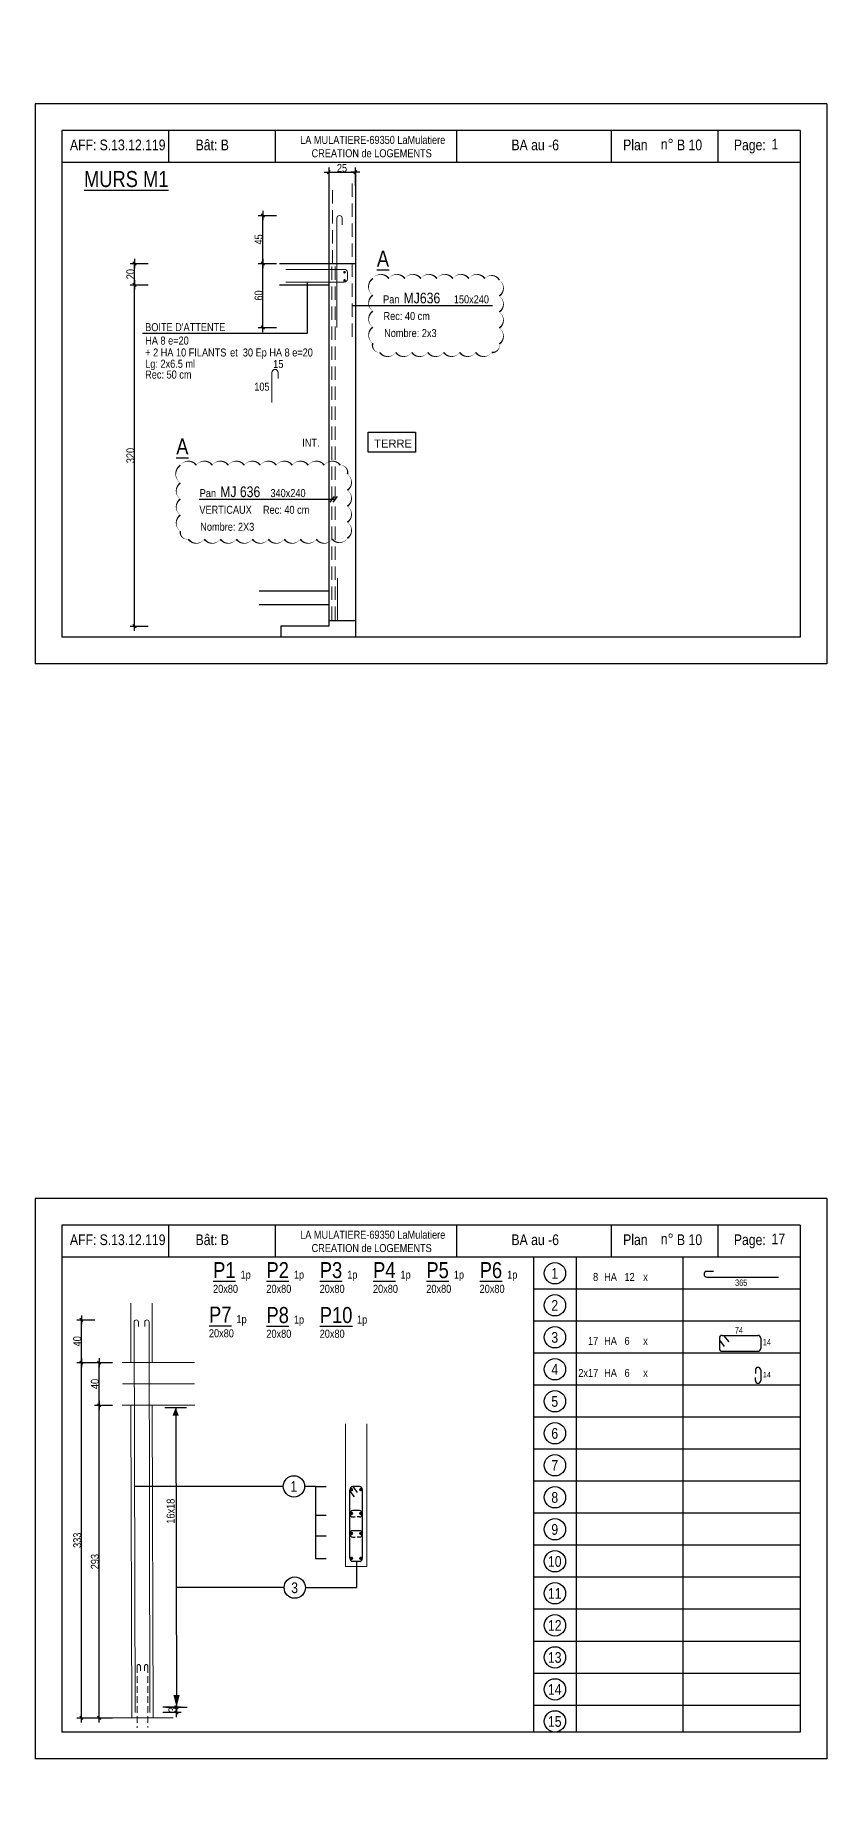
# Model space of a CAD drawing. Header units: metres. Extents: x -9927 to 45032, y -190416 to 12166.
# Drawn here: x -754 to 731, y -124817 to -121520 of the extents above; entities that cross this region are included whole.
import ezdxf
from ezdxf.enums import TextEntityAlignment as Align

# ---------------------------------------------------------------- set-up
doc = ezdxf.new("R2010")
doc.units = ezdxf.units.M
doc.header["$PDMODE"] = 65
doc.linetypes.add('CACHE2', pattern=[0.1875, 0.125, -0.0625])
for name, color, linetype in [('01_cote_gen', 4, 'Continuous'), ('01_fenetres', 171, 'Continuous'), ('01_linteaux', 3, 'Continuous'), ('01_murs_coup', 5, 'Continuous'), ('01_poch_murs', 251, 'Continuous'), ('01_sem', 42, 'Continuous'), ('01_texte', 230, 'Continuous'), ('AA_COTES', 2, 'Continuous')]:
    doc.layers.add(name, color=color, linetype=linetype)
doc.styles.add('MATTE_TXT', font='arial.ttf')
doc.styles.add('STYLE2', font='ARIALN.TTF')
doc.dimstyles.new('JB25', dxfattribs={"dimscale": 0.1, "dimtxt": 150, "dimasz": 17, "dimexe": 0.1, "dimexo": 0.1, "dimgap": 0.09, "dimtad": 1, "dimdec": 1, "dimlfac": 0.5, "dimdsep": 46, "dimtxsty": 'STYLE2', "dimblk1": 'BOND_G', "dimblk2": 'BOND_D', "dimsah": 1, "dimcen": 1.5, "dimdle": 0.01, "dimse1": 1, "dimse2": 1, "dimclrd": 4, "dimclre": 2, "dimclrt": 5, "dimadec": 0, "dimazin": 0, "dimtfac": 2.333333, "dimtdec": 1, "dimtix": 1, "dimtmove": 2, "dimatfit": 3, "dimldrblk": 'BOND_G', "dimfxl": 1, "dimtolj": 1, "dimtzin": 0, "dimarcsym": 0})

# ---------------------------------------------------------------- blocks, each defined once
blk = doc.blocks.new('BOND_G')
at = {"layer": 'AA_COTES', "color": 0}
for p, q in [((5, 0), (-5, 0)), ((1.8, 1.8), (-1.8, -1.8)), ((0, -5), (0, 15))]:
    blk.add_line(p, q, dxfattribs=at)
blk = doc.blocks.new('BOND_D')
at = {"layer": 'AA_COTES', "color": 0}
for p, q in [((5, 0), (-5, 0)), ((-1.8, -1.8), (1.8, 1.8)), ((0, 5), (0, -15))]:
    blk.add_line(p, q, dxfattribs=at)
blk = doc.blocks.new('*D993')
at = {"layer": '01_cote_gen', "color": 4, "lineweight": -2, "transparency": 16777216}
blk.add_line((-567.4, -122626.6), (-567.4, -121990), dxfattribs=at)
at = {"layer": 'DEFPOINTS', "color": 0, "lineweight": 0, "transparency": 16777216}
for p in [(-567.4, -121988.3), (-541.9, -121988.3), (-471.8, -122628.3)]:
    blk.add_point(p, dxfattribs=at)
at = {"layer": '01_cote_gen', "color": 4, "lineweight": -2, "transparency": 16777216, "xscale": 1.7, "yscale": 1.7, "zscale": 1.7}
for name, p, rotation in [('BOND_D', (-567.4, -121988.3), 90), ('BOND_G', (-567.4, -122628.3), 270)]:
    blk.add_blockref(name, p, dxfattribs=dict(at, rotation=rotation))
at = {"layer": '01_cote_gen', "color": 5, "lineweight": 0, "transparency": 16777216, "insert": (-575.1, -122308.3), "char_height": 15, "attachment_point": 5, "rotation": 90, "style": 'STYLE2'}
blk.add_mtext('\\A1;320', dxfattribs=at)
blk = doc.blocks.new('*D994')
at = {"layer": '01_cote_gen', "color": 4, "lineweight": -2, "transparency": 16777216}
blk.add_line((-567.4, -121986.6), (-567.4, -121950), dxfattribs=at)
at = {"layer": 'DEFPOINTS', "color": 0, "lineweight": 0, "transparency": 16777216}
for p in [(-567.4, -121948.3), (-541.9, -121948.3), (-541.9, -121988.3)]:
    blk.add_point(p, dxfattribs=at)
at = {"layer": '01_cote_gen', "color": 4, "lineweight": -2, "transparency": 16777216, "xscale": 1.7, "yscale": 1.7, "zscale": 1.7}
for name, p, rotation in [('BOND_D', (-567.4, -121948.3), 90), ('BOND_G', (-567.4, -121988.3), 270)]:
    blk.add_blockref(name, p, dxfattribs=dict(at, rotation=rotation))
at = {"layer": '01_cote_gen', "color": 5, "lineweight": 0, "transparency": 16777216, "insert": (-575.1, -121968.3), "char_height": 15, "attachment_point": 5, "rotation": 90, "style": 'STYLE2'}
blk.add_mtext('\\A1;20', dxfattribs=at)
blk = doc.blocks.new('*D995')
at = {"layer": '01_cote_gen', "color": 4, "lineweight": -2, "transparency": 16777216}
blk.add_line((-326.9, -121946.6), (-326.9, -121860), dxfattribs=at)
at = {"layer": 'DEFPOINTS', "color": 0, "lineweight": 0, "transparency": 16777216}
for p in [(-326.9, -121858.3), (-197.3, -121858.3), (-233.8, -121948.3)]:
    blk.add_point(p, dxfattribs=at)
at = {"layer": '01_cote_gen', "color": 4, "lineweight": -2, "transparency": 16777216, "xscale": 1.7, "yscale": 1.7, "zscale": 1.7}
for name, p, rotation in [('BOND_D', (-326.9, -121858.3), 90), ('BOND_G', (-326.9, -121948.3), 270)]:
    blk.add_blockref(name, p, dxfattribs=dict(at, rotation=rotation))
at = {"layer": '01_cote_gen', "color": 5, "lineweight": 0, "transparency": 16777216, "insert": (-334.6, -121903.3), "char_height": 15, "attachment_point": 5, "rotation": 90, "style": 'STYLE2'}
blk.add_mtext('\\A1;45', dxfattribs=at)
blk = doc.blocks.new('*D1015')
at = {"layer": '01_cote_gen', "color": 4, "lineweight": -2, "transparency": 16777216}
blk.add_line((-201.6, -121777.1), (-155, -121777.1), dxfattribs=at)
at = {"layer": 'DEFPOINTS', "color": 0, "lineweight": 0, "transparency": 16777216}
for p in [(-203.3, -121777.5), (-153.3, -121777.1), (-153.3, -121777.5)]:
    blk.add_point(p, dxfattribs=at)
at = {"layer": '01_cote_gen', "color": 4, "lineweight": -2, "transparency": 16777216, "xscale": 1.7, "yscale": 1.7, "zscale": 1.7, "rotation": 180}
blk.add_blockref('BOND_G', (-203.3, -121777.1), dxfattribs=at)
at = {"layer": '01_cote_gen', "color": 4, "lineweight": -2, "transparency": 16777216, "xscale": 1.7, "yscale": 1.7, "zscale": 1.7}
blk.add_blockref('BOND_D', (-153.3, -121777.1), dxfattribs=at)
at = {"layer": '01_cote_gen', "color": 5, "lineweight": 0, "transparency": 16777216, "insert": (-178.3, -121769.4), "char_height": 15, "attachment_point": 5, "style": 'STYLE2'}
blk.add_mtext('\\A1;25', dxfattribs=at)
blk = doc.blocks.new('*D1047')
at = {"layer": '01_cote_gen', "color": 4, "lineweight": -2, "transparency": 16777216}
blk.add_line((-326.9, -122066.6), (-326.9, -121950), dxfattribs=at)
at = {"layer": 'DEFPOINTS', "color": 0, "lineweight": 0, "transparency": 16777216}
for p in [(-326.9, -121948.3), (-183.6, -121948.3), (-192.7, -122068.3)]:
    blk.add_point(p, dxfattribs=at)
at = {"layer": '01_cote_gen', "color": 4, "lineweight": -2, "transparency": 16777216, "xscale": 1.7, "yscale": 1.7, "zscale": 1.7}
for name, p, rotation in [('BOND_D', (-326.9, -121948.3), 90), ('BOND_G', (-326.9, -122068.3), 270)]:
    blk.add_blockref(name, p, dxfattribs=dict(at, rotation=rotation))
at = {"layer": '01_cote_gen', "color": 5, "lineweight": 0, "transparency": 16777216, "insert": (-334.6, -122008.3), "char_height": 15, "attachment_point": 5, "rotation": 90, "style": 'STYLE2'}
blk.add_mtext('\\A1;60', dxfattribs=at)
blk = doc.blocks.new('*D1057')
at = {"layer": '01_cote_gen', "color": 4, "linetype": 'Continuous', "lineweight": -2, "transparency": 16777216}
blk.add_line((-667.2, -124673), (-667.2, -124010.4), dxfattribs=at)
at = {"layer": 'DEFPOINTS', "color": 0, "linetype": 'Continuous', "lineweight": 0, "transparency": 16777216}
for p in [(-667.2, -124008.7), (-534.2, -124008.7), (-572.5, -124674.7)]:
    blk.add_point(p, dxfattribs=at)
at = {"layer": '01_cote_gen', "color": 4, "linetype": 'Continuous', "lineweight": -2, "transparency": 16777216, "xscale": 1.7, "yscale": 1.7, "zscale": 1.7}
for name, p, rotation in [('BOND_D', (-667.2, -124008.7), 90), ('BOND_G', (-667.2, -124674.7), 270)]:
    blk.add_blockref(name, p, dxfattribs=dict(at, rotation=rotation))
at = {"layer": '01_cote_gen', "color": 5, "linetype": 'Continuous', "lineweight": 0, "transparency": 16777216, "insert": (-674.9, -124341.7), "char_height": 15, "attachment_point": 5, "rotation": 90, "style": 'STYLE2'}
blk.add_mtext('\\A1;333', dxfattribs=at)
blk = doc.blocks.new('*D1058')
at = {"layer": '01_cote_gen', "color": 4, "linetype": 'Continuous', "lineweight": -2, "transparency": 16777216}
blk.add_line((-634, -124087), (-634, -124010.4), dxfattribs=at)
at = {"layer": 'DEFPOINTS', "color": 0, "linetype": 'Continuous', "lineweight": 0, "transparency": 16777216}
for p in [(-634, -124008.7), (-485.8, -124008.7), (-476.7, -124088.7)]:
    blk.add_point(p, dxfattribs=at)
at = {"layer": '01_cote_gen', "color": 4, "linetype": 'Continuous', "lineweight": -2, "transparency": 16777216, "xscale": 1.7, "yscale": 1.7, "zscale": 1.7}
for name, p, rotation in [('BOND_D', (-634, -124008.7), 90), ('BOND_G', (-634, -124088.7), 270)]:
    blk.add_blockref(name, p, dxfattribs=dict(at, rotation=rotation))
at = {"layer": '01_cote_gen', "color": 5, "linetype": 'Continuous', "lineweight": 0, "transparency": 16777216, "insert": (-641.7, -124048.7), "char_height": 15, "attachment_point": 5, "rotation": 90, "style": 'STYLE2'}
blk.add_mtext('\\A1;40', dxfattribs=at)
blk = doc.blocks.new('*D1059')
at = {"layer": '01_cote_gen', "color": 4, "linetype": 'Continuous', "lineweight": -2, "transparency": 16777216}
blk.add_line((-634, -124673), (-634, -124090.4), dxfattribs=at)
at = {"layer": 'DEFPOINTS', "color": 0, "linetype": 'Continuous', "lineweight": 0, "transparency": 16777216}
for p in [(-634, -124088.7), (-627.2, -124088.7), (-615.9, -124674.7)]:
    blk.add_point(p, dxfattribs=at)
at = {"layer": '01_cote_gen', "color": 4, "linetype": 'Continuous', "lineweight": -2, "transparency": 16777216, "xscale": 1.7, "yscale": 1.7, "zscale": 1.7}
for name, p, rotation in [('BOND_D', (-634, -124088.7), 90), ('BOND_G', (-634, -124674.7), 270)]:
    blk.add_blockref(name, p, dxfattribs=dict(at, rotation=rotation))
at = {"layer": '01_cote_gen', "color": 5, "linetype": 'Continuous', "lineweight": 0, "transparency": 16777216, "insert": (-641.7, -124381.7), "char_height": 15, "attachment_point": 5, "rotation": 90, "style": 'STYLE2'}
blk.add_mtext('\\A1;293', dxfattribs=at)
blk = doc.blocks.new('*D1060')
at = {"layer": '01_cote_gen', "color": 4, "linetype": 'Continuous', "lineweight": -2, "transparency": 16777216}
blk.add_line((-488.6, -124656.4), (-488.6, -124663), dxfattribs=at)
at = {"layer": 'DEFPOINTS', "color": 0, "linetype": 'Continuous', "lineweight": 0, "transparency": 16777216}
for p in [(-538.5, -124664.7), (-495.5, -124654.7), (-488.6, -124664.7)]:
    blk.add_point(p, dxfattribs=at)
at = {"layer": '01_cote_gen', "color": 4, "linetype": 'Continuous', "lineweight": -2, "transparency": 16777216, "xscale": 1.7, "yscale": 1.7, "zscale": 1.7}
for name, p, rotation in [('BOND_G', (-488.6, -124654.7), 90), ('BOND_D', (-488.6, -124664.7), 270)]:
    blk.add_blockref(name, p, dxfattribs=dict(at, rotation=rotation))
at = {"layer": '01_cote_gen', "color": 5, "linetype": 'Continuous', "lineweight": 0, "transparency": 16777216, "insert": (-496.3, -124659.7), "char_height": 15, "attachment_point": 5, "rotation": 90, "style": 'STYLE2'}
blk.add_mtext('\\A1;3', dxfattribs=at)
blk = doc.blocks.new('*D1067')
at = {"layer": '01_cote_gen', "color": 4, "lineweight": -2, "transparency": 16777216}
blk.add_line((-667.2, -124007), (-667.2, -123930.4), dxfattribs=at)
at = {"layer": 'DEFPOINTS', "color": 0, "lineweight": 0, "transparency": 16777216}
for p in [(-667.2, -123928.7), (-564.2, -123928.7), (-563.4, -124008.7)]:
    blk.add_point(p, dxfattribs=at)
at = {"layer": '01_cote_gen', "color": 4, "lineweight": -2, "transparency": 16777216, "xscale": 1.7, "yscale": 1.7, "zscale": 1.7}
for name, p, rotation in [('BOND_D', (-667.2, -123928.7), 90), ('BOND_G', (-667.2, -124008.7), 270)]:
    blk.add_blockref(name, p, dxfattribs=dict(at, rotation=rotation))
at = {"layer": '01_cote_gen', "color": 5, "lineweight": 0, "transparency": 16777216, "insert": (-674.9, -123968.7), "char_height": 15, "attachment_point": 5, "rotation": 90, "style": 'STYLE2'}
blk.add_mtext('\\A1;40', dxfattribs=at)
blk = doc.blocks.new('*D1681')
at = {"layer": '01_poch_murs', "color": 4, "lineweight": -2, "transparency": 16777216}
blk.add_line((-184.6, 82.3), (-158, 82.3), dxfattribs=at)
at = {"layer": 'DEFPOINTS', "color": 0, "lineweight": 0, "transparency": 16777216}
for p in [(-156.3, 82.3), (-186.3, 0), (-156.3, -170313.1)]:
    blk.add_point(p, dxfattribs=at)
at = {"layer": '01_poch_murs', "color": 4, "lineweight": -2, "transparency": 16777216, "xscale": 1.7, "yscale": 1.7, "zscale": 1.7, "rotation": 180}
blk.add_blockref('BOND_G', (-186.3, 82.3), dxfattribs=at)
at = {"layer": '01_poch_murs', "color": 4, "lineweight": -2, "transparency": 16777216, "xscale": 1.7, "yscale": 1.7, "zscale": 1.7}
blk.add_blockref('BOND_D', (-156.3, 82.3), dxfattribs=at)
at = {"layer": '01_poch_murs', "color": 5, "transparency": 16777216, "insert": (-171.3, 90), "char_height": 15, "attachment_point": 5, "style": 'STYLE2'}
blk.add_mtext('\\A1;15', dxfattribs=at)

msp = doc.modelspace()

# ---------------------------------------------------------------- linework, layer by layer
at = {"layer": '01_cote_gen', "color": 2, "linetype": 'CACHE2', "lineweight": 0, "ltscale": 100}
for p, q in [((-562.53, -124577.73), (-562.53, -124693.3)), ((-556.53, -124577.73), (-556.53, -124586.71)), ((-548.53, -124577.73), (-548.53, -124586.71)), ((-542.53, -124577.73), (-542.53, -124692.45))]:
    msp.add_line(p, q, dxfattribs=at)
for centre in [(-559.53, -124577.73), (-545.53, -124577.73)]:
    msp.add_arc(centre, 3, 0, 180, dxfattribs=at)
at = {"layer": '01_fenetres', "ltscale": 30}
for p, q in [((-703.86, -121698.89), (-703.86, -122648.89)), ((-703.86, -121698.89), (-703.86, -122648.89)), ((-703.86, -121698.89), (-703.86, -122648.89)), ((681.14, -121698.89), (-703.86, -121698.89)), ((-503.86, -121698.89), (-503.86, -121758.89)), ((-303.46, -121698.89), (-303.46, -121758.89)), ((36.71, -121698.89), (36.71, -121758.89)), ((327.01, -121758.89), (327.01, -121698.89)), ((527.01, -121758.89), (527.01, -121698.89)), ((681.14, -121698.89), (681.14, -122648.89)), ((681.14, -121758.89), (-703.86, -121758.89)), ((681.14, -122648.89), (-703.86, -122648.89)), ((-703.86, -123751.15), (-703.86, -124701.15)), ((-703.86, -123751.15), (-703.86, -124701.15)), ((-703.86, -123751.15), (-703.86, -124701.15)), ((681.14, -123751.15), (-703.86, -123751.15)), ((-503.86, -123751.15), (-503.86, -123811.15)), ((-303.46, -123751.15), (-303.46, -123811.15)), ((36.71, -123751.15), (36.71, -123811.15)), ((327.01, -123811.15), (327.01, -123751.15)), ((527.01, -123811.15), (527.01, -123751.15)), ((681.14, -123751.15), (681.14, -124701.15)), ((681.14, -123811.15), (-703.86, -123811.15)), ((681.14, -124701.15), (-703.86, -124701.15))]:
    msp.add_line(p, q, dxfattribs=at)
at = {"layer": '01_linteaux', "linetype": 'Continuous'}
for p, q in [((504.69, -123837.41), (518.43, -123837.41)), ((505.92, -123848.39), (640.23, -123848.39)), ((529.59, -123962.68), (529.59, -123982.3)), ((529.59, -123966.82), (538.78, -123978.16)), ((534.59, -123957.68), (602.18, -123957.68)), ((534.59, -123987.3), (602.18, -123987.3)), ((537.28, -123957.68), (547.26, -123969.99)), ((607.18, -123962.68), (607.18, -123982.3)), ((597.18, -124022.68), (597.18, -124029.06)), ((597.18, -124042.3), (597.18, -124036.45)), ((607.18, -124022.68), (607.18, -124042.3))]:
    msp.add_line(p, q, dxfattribs=at)
for centre, start, end in [((505.79, -123842.28), 102.77382, 192.77382), ((505.92, -123843.39), 180, 270), ((534.59, -123962.68), 90, 180), ((534.59, -123982.3), 180, 270), ((602.18, -123962.68), 0, 90), ((602.18, -123982.3), 270, 0), ((602.18, -124022.68), 90, 180), ((602.18, -124022.68), 0, 90), ((602.18, -124042.3), 180, 270), ((602.18, -124042.3), 270, 0)]:
    msp.add_arc(centre, 5, start, end, dxfattribs=at)
at = {"layer": '01_murs_coup'}
for p, q in [((-203.25, -121777.54), (-203.25, -121948.31)), ((-153.25, -121777.54), (-153.25, -122648.89)), ((-295.69, -121948.31), (-153.25, -121948.31)), ((-203.25, -121948.31), (-203.25, -122628.31)), ((-295.69, -121988.31), (-203.25, -121988.31)), ((-203.25, -122562.31), (-333.93, -122562.31)), ((-203.25, -122588.31), (-333.93, -122588.31)), ((-293.25, -122628.31), (-293.25, -122648.89)), ((-203.25, -122628.31), (-293.25, -122628.31)), ((-153.25, -122618.31), (-203.25, -122618.31))]:
    msp.add_line(p, q, dxfattribs=at)
at = {"layer": '01_sem', "color": 2, "linetype": 'CACHE2', "lineweight": 0, "ltscale": 200}
msp.add_line((-196.01, -121948.31), (-196.01, -121805.36), dxfattribs=at)
at = {"layer": '01_sem', "color": 5, "linetype": 'CACHE2', "lineweight": 0, "ltscale": 200}
for p, q in [((-159.25, -121798.31), (-159.25, -122098.31)), ((-197.25, -121953.64), (-197.25, -122618.31)), ((-191.25, -121953.64), (-191.25, -122618.31))]:
    msp.add_line(p, q, dxfattribs=at)
at = {"layer": '01_sem', "color": 2, "lineweight": 0, "ltscale": 7}
for p, q in [((-187.93, -121863.31), (-187.93, -122068.31)), ((-177.93, -121863.31), (-177.93, -121875.62)), ((-174.04, -121959.31), (-283.58, -121959.31)), ((-168.04, -121965.31), (-168.04, -121977.31)), ((-174.04, -121983.31), (-283.58, -121983.31)), ((-309.94, -122152.85), (-309.94, -122209)), ((-297.94, -122152.85), (-297.94, -122164.06)), ((-186.55, -122538.31), (-186.55, -122618.31)), ((-574.16, -124008.66), (-574.16, -123897.41)), ((-534.16, -124008.49), (-534.16, -123897.24)), ((-568.16, -123932.66), (-566.53, -124664.73)), ((-560.16, -123932.66), (-560.16, -123941.06)), ((-548.16, -123932.66), (-548.16, -123941.06)), ((-540.16, -123932.66), (-538.53, -124664.73)), ((-574.16, -124008.66), (-590.6, -124008.66)), ((-454.98, -124008.66), (-574.16, -124008.66)), ((-454.98, -124048.66), (-589.86, -124048.66)), ((-574.16, -124088.66), (-590.6, -124088.66)), ((-574.16, -124088.66), (-572.53, -124674.73)), ((-454.98, -124088.66), (-574.16, -124088.66)), ((-454.25, -124088.66), (-574.16, -124088.66)), ((-534.16, -124088.66), (-532.53, -124674.73)), ((-171.74, -124391.12), (-171.74, -124123.3)), ((-171.74, -124391.12), (-171.74, -124123.3)), ((-131.74, -124391.12), (-131.74, -124123.3)), ((-171.74, -124391.12), (-131.74, -124391.12)), ((-171.74, -124391.12), (-131.74, -124391.12)), ((-494.98, -124674.73), (-628.26, -124674.73))]:
    msp.add_line(p, q, dxfattribs=at)
at = {"layer": '01_sem', "color": 2, "lineweight": 0, "ltscale": 7, "const_width": 2.5, "flags": 128}
for points in [[(-172.31, -121964.64, -1), (-174.81, -121964.64, -1)], [(-172.24, -121979.97, -1), (-174.74, -121979.97, -1)]]:
    msp.add_lwpolyline(points, format="xyb", close=True, dxfattribs=at)
at = {"layer": '01_sem', "color": 2, "lineweight": 0, "ltscale": 7}
for centre, radius, start, end in [((-182.93, -121863.31), 5, 90, 180), ((-182.93, -121863.31), 5, 0, 90), ((-174.04, -121965.31), 6, 0, 90), ((-174.04, -121977.31), 6, 270, 0), ((-303.94, -122152.85), 6, 90, 180), ((-303.94, -122152.85), 6, 0, 90), ((-564.16, -123932.66), 4, 0, 180), ((-544.16, -123932.66), 4, 0, 180)]:
    msp.add_arc(centre, radius, start, end, dxfattribs=at)
at = {"layer": '01_texte', "ltscale": 30}
for p, q in [((-753.86, -121648.89), (-753.86, -122698.89)), ((731.14, -121648.89), (-753.86, -121648.89)), ((731.14, -121648.89), (731.14, -122698.89)), ((731.14, -122698.89), (-753.86, -122698.89)), ((-753.86, -123701.15), (-753.86, -124751.15)), ((731.14, -123701.15), (-753.86, -123701.15)), ((731.14, -123701.15), (731.14, -124751.15)), ((181.14, -123811.15), (181.14, -124701.15)), ((261.14, -123811.15), (261.14, -124701.15)), ((461.14, -123811.15), (461.14, -124701.15)), ((681.14, -123871.15), (181.14, -123871.15)), ((681.14, -123931.15), (181.14, -123931.15)), ((681.14, -123991.15), (181.14, -123991.15)), ((681.14, -124051.15), (181.14, -124051.15)), ((-510.43, -124092.97), (-470.11, -124092.97)), ((-490.27, -124092.97), (-488.64, -124661.61)), ((681.14, -124111.15), (181.14, -124111.15)), ((681.14, -124171.15), (181.14, -124171.15)), ((-163.74, -124375.12), (-163.74, -124247.12)), ((-163.74, -124249.67), (-155.75, -124260.4)), ((-145.74, -124241.12), (-157.74, -124241.12)), ((-157.74, -124241.12), (-149.75, -124251.85)), ((-139.74, -124375.12), (-139.74, -124247.12)), ((681.14, -124231.15), (181.14, -124231.15)), ((-145.74, -124286.06), (-157.74, -124286.06)), ((-157.74, -124298.06), (-153.56, -124298.06)), ((-145.74, -124298.06), (-149.93, -124298.06)), ((681.14, -124291.15), (181.14, -124291.15)), ((-145.74, -124323.74), (-157.74, -124323.74)), ((-157.74, -124335.74), (-153.56, -124335.74)), ((-145.74, -124335.74), (-149.93, -124335.74)), ((681.14, -124351.15), (181.14, -124351.15)), ((-157.74, -124381.12), (-145.74, -124381.12)), ((681.14, -124411.15), (181.14, -124411.15)), ((681.14, -124471.15), (181.14, -124471.15)), ((681.14, -124531.15), (181.14, -124531.15)), ((681.14, -124591.15), (181.14, -124591.15)), ((-508.79, -124654.73), (-468.48, -124654.73)), ((681.14, -124651.15), (181.14, -124651.15)), ((731.14, -124751.15), (-753.86, -124751.15))]:
    msp.add_line(p, q, dxfattribs=at)
at = {"layer": '01_texte'}
for p, q in [((-243.17, -122079.03), (-243.17, -121983.31)), ((-159.25, -122027.13), (103.73, -122027.13)), ((-552.46, -122079.03), (-243.17, -122079.03)), ((-445.99, -122390.32), (-191.25, -122390.32)), ((-193.16, -122385.04), (-201.35, -122395.59)), ((-187.16, -122385.04), (-195.35, -122395.59)), ((-288.43, -124240.63), (-568.16, -124240.63)), ((-227.96, -124240.63), (-248.43, -124240.63)), ((-227.96, -124240.63), (-227.96, -124375.61)), ((-227.96, -124240.63), (-207.95, -124240.63)), ((-227.96, -124294.91), (-207.95, -124294.91)), ((-227.96, -124333.6), (-207.95, -124333.6)), ((-227.96, -124375.61), (-207.95, -124375.61)), ((-150.9, -124381.12), (-150.9, -124430.53)), ((-286.8, -124430.53), (-488.64, -124430.53)), ((-246.8, -124430.53), (-150.9, -124430.53))]:
    msp.add_line(p, q, dxfattribs=at)
at = {"layer": '01_texte', "flags": 128}
for points in [[(-120.48, -121976.52, 0, 3, -0.5205671), (-90.48, -121976.52, 0, 3, -0.5205671), (-60.48, -121976.52, 0, 3, -0.5205671), (-30.48, -121976.52, 0, 3, -0.5205671), (-0.48, -121976.52, 0, 3, -0.5205671), (29.52, -121976.52, 0, 3, -0.5205671), (59.52, -121976.52, 0, 3, -0.5205671), (89.52, -121976.52, 0, 3, -0.5205671), (116.72, -121979.32, 0, 3, -0.5205671), (116.72, -122009.32, 0, 3, -0.5205671), (116.72, -122039.32, 0, 3, -0.5205671), (116.72, -122069.32, 0, 3, -0.5205671), (116.72, -122099.32, 0, 3, -0.5205671), (102.35, -122114.96, 0, 3, -0.5205671), (72.35, -122114.96, 0, 3, -0.5205671), (42.35, -122114.96, 0, 3, -0.5205671), (12.35, -122114.96, 0, 3, -0.5205671), (-17.65, -122114.96, 0, 3, -0.5205671), (-47.65, -122114.96, 0, 3, -0.5205671), (-77.65, -122114.96, 0, 3, -0.5205671), (-107.65, -122114.96, 0, 3, -0.5205671), (-120.48, -122097.78, 0, 3, -0.5205671), (-120.48, -122067.78, 0, 3, -0.5205671), (-120.48, -122037.78, 0, 3, -0.5205671), (-120.48, -122007.78, 0, 3, -0.5205671)], [(-481.48, -122326.56, 0, 3, -0.5205671), (-451.48, -122326.56, 0, 3, -0.5205671), (-421.48, -122326.56, 0, 3, -0.5205671), (-391.48, -122326.56, 0, 3, -0.5205671), (-361.48, -122326.56, 0, 3, -0.5205671), (-331.48, -122326.56, 0, 3, -0.5205671), (-301.48, -122326.56, 0, 3, -0.5205671), (-271.48, -122326.56, 0, 3, -0.5205671), (-241.48, -122326.56, 0, 3, -0.5205671), (-211.48, -122326.56, 0, 3, -0.5205671), (-181.48, -122326.56, 0, 3, -0.5205671), (-168.22, -122343.3, 0, 3, -0.5205671), (-168.22, -122373.3, 0, 3, -0.5205671), (-168.22, -122403.3, 0, 3, -0.5205671), (-168.22, -122433.3, 0, 3, -0.5205671), (-168.22, -122463.3, 0, 3, -0.5205671), (-196.51, -122465.01, 0, 3, -0.5205671), (-226.51, -122465.01, 0, 3, -0.5205671), (-256.51, -122465.01, 0, 3, -0.5205671), (-286.51, -122465.01, 0, 3, -0.5205671), (-316.51, -122465.01, 0, 3, -0.5205671), (-346.51, -122465.01, 0, 3, -0.5205671), (-376.51, -122465.01, 0, 3, -0.5205671), (-406.51, -122465.01, 0, 3, -0.5205671), (-436.51, -122465.01, 0, 3, -0.5205671), (-466.51, -122465.01, 0, 3, -0.5205671), (-481.48, -122449.97, 0, 3, -0.5205671), (-481.48, -122419.97, 0, 3, -0.5205671), (-481.48, -122389.97, 0, 3, -0.5205671), (-481.48, -122359.97, 0, 3, -0.5205671)]]:
    msp.add_lwpolyline(points, format="xyseb", close=True, dxfattribs=at)
at = {"layer": '01_texte', "elevation": 9.99}
msp.add_lwpolyline([(-129.11, -122264.63), (-40.52, -122264.63), (-40.52, -122301.92), (-129.11, -122301.92)], close=True, dxfattribs=at)
at = {"layer": '01_texte', "ltscale": 30, "const_width": 3, "flags": 128}
for points in [[(-158.81, -124246.82, -1), (-161.81, -124246.82, -1)], [(-144.68, -124246.82, 1), (-141.68, -124246.82, 1)], [(-158.81, -124291.25, 1), (-161.81, -124291.25, 1)], [(-144.68, -124291.25, -1), (-141.68, -124291.25, -1)], [(-158.81, -124328.93, 1), (-161.81, -124328.93, 1)], [(-144.68, -124328.93, -1), (-141.68, -124328.93, -1)], [(-158.81, -124375.42, 1), (-161.81, -124375.42, 1)], [(-144.68, -124375.42, -1), (-141.68, -124375.42, -1)]]:
    msp.add_lwpolyline(points, format="xyb", close=True, dxfattribs=at)
at = {"layer": '01_texte'}
for centre in [(221.14, -123841.15), (221.14, -123901.15), (221.14, -123961.15), (221.14, -124021.15), (221.14, -124081.15), (221.14, -124141.15), (221.14, -124201.15), (-268.43, -124240.63), (221.14, -124261.15), (221.14, -124321.15), (221.14, -124381.15), (-266.8, -124430.53), (221.14, -124441.15), (221.14, -124501.15), (221.14, -124561.15), (221.14, -124621.15), (221.14, -124681.15)]:
    msp.add_circle(centre, 20, dxfattribs=at)
at = {"layer": '01_texte', "ltscale": 30}
for centre, start, end in [((-157.74, -124247.12), 90.00091, 180), ((-145.74, -124247.12), 0, 90.00091), ((-157.74, -124292.06), 90.00091, 180), ((-157.74, -124292.06), 180, 269.99909), ((-145.74, -124292.06), 0, 90.00091), ((-145.74, -124292.06), 269.99909, 360), ((-157.74, -124329.74), 90.00091, 180), ((-157.74, -124329.74), 180, 269.99909), ((-145.74, -124329.74), 0, 90.00091), ((-145.74, -124329.74), 269.99909, 360), ((-157.74, -124375.12), 180, 270), ((-145.74, -124375.12), 270, 0)]:
    msp.add_arc(centre, 6, start, end, dxfattribs=at)
for points in [[(-490.27, -124092.97), (-496.17, -124108.04), (-490.27, -124108.04)], [(-490.27, -124092.97), (-484.37, -124108.04), (-490.27, -124108.04)], [(-488.64, -124654.73), (-494.54, -124631.66), (-488.64, -124631.66)], [(-488.64, -124654.73), (-482.73, -124631.66), (-488.64, -124631.66)]]:
    msp.add_solid(points, dxfattribs=at)

# ---------------------------------------------------------------- texts
at = {"layer": '01_texte'}
for s, height, style, p in [('LA MULATIERE-69350 LaMulatiere', 15, 'STYLE2', (-256.76, -121724.17)), ('n%%D', 20, 'STYLE2', (419.74, -121734.6)), ('AFF:', 20, 'STYLE2', (-688.56, -121736.04)), ('S.13.12.119', 20, 'STYLE2', (-632.9, -121736.04)), ('Bât: B', 20, 'STYLE2', (-452.92, -121736.04)), ('CREATION de LOGEMENTS', 15, 'STYLE2', (-235.28, -121749.17)), ('BA au -6', 20, 'STYLE2', (139.54, -121736.04)), ('Plan', 20, 'STYLE2', (349.06, -121736.04)), ('B 10', 20, 'STYLE2', (450.09, -121736.04)), ('Page:', 20, 'STYLE2', (556.73, -121736.04)), ('1', 20, 'STYLE2', (627.41, -121734.6)), ('%%UMURS M1', 30, 'STYLE2', (-662.22, -121804.96)), ('%%UA', 30, 'STYLE2', (-112.86, -121954.19)), (' Pan    ', 15, 'STYLE2', (-106.02, -122023.01)), ('MJ636', 20, 'STYLE2', (-62.79, -122023.01)), ('150x240', 15, 'STYLE2', (31.43, -122023.01)), ('Rec: 40 cm', 15, 'STYLE2', (-100.38, -122054.29)), ("BOITE D'ATTENTE", 15, 'STYLE2', (-547.47, -122075.15)), ('Nombre: 2x3', 15, 'STYLE2', (-99.23, -122086.2)), ('+ 2 HA 10 FILANTS', 15, 'STYLE2', (-547.47, -122122.6)), ('HA 8 e=20', 15, 'STYLE2', (-547.47, -122100.3)), ('et  30 Ep HA 8 e=20', 15, 'STYLE2', (-388.19, -122122.6)), ('Lg: 2x6.5 ml', 15, 'STYLE2', (-547.47, -122143.74)), ('15', 15, 'STYLE2', (-307.38, -122144.25)), ('Rec: 50 cm', 15, 'STYLE2', (-547.47, -122164.03)), ('105', 15, 'STYLE2', (-342.91, -122186.73)), ('%%UA', 30, 'STYLE2', (-489.24, -122306.3)), ('INT.', 15, 'STYLE2', (-252.85, -122291.62)), ('TERRE', 15, 'MATTE_TXT', (-118.07, -122293.23, 9.99)), (' Pan    ', 15, 'STYLE2', (-449.98, -122386.2)), ('MJ 636 ', 20, 'STYLE2', (-406.75, -122386.2)), ('340x240', 15, 'STYLE2', (-312.53, -122386.2)), ('VERTICAUX', 15, 'STYLE2', (-445.83, -122417.48)), ('Rec: 40 cm', 15, 'STYLE2', (-326.53, -122417.48)), ('Nombre: 2X3', 15, 'STYLE2', (-444.09, -122449.39)), ('AFF:', 20, 'STYLE2', (-688.56, -123788.31)), ('S.13.12.119', 20, 'STYLE2', (-632.9, -123788.31)), ('Bât: B', 20, 'STYLE2', (-452.92, -123788.31)), ('LA MULATIERE-69350 LaMulatiere', 15, 'STYLE2', (-256.76, -123776.44)), ('CREATION de LOGEMENTS', 15, 'STYLE2', (-235.28, -123801.44)), ('BA au -6', 20, 'STYLE2', (139.54, -123788.31)), ('Plan', 20, 'STYLE2', (349.06, -123788.31)), ('n%%D', 20, 'STYLE2', (419.74, -123786.86)), ('B 10', 20, 'STYLE2', (450.09, -123788.31)), ('Page:', 20, 'STYLE2', (556.73, -123788.31)), ('17', 20, 'STYLE2', (627.41, -123786.86)), ('%%UP1', 30, 'STYLE2', (-419.97, -123850.26)), ('%%UP2', 30, 'STYLE2', (-319.97, -123850.26)), ('%%UP3', 30, 'STYLE2', (-219.97, -123850.26)), ('%%UP4', 30, 'STYLE2', (-119.97, -123850.26)), ('%%UP5', 30, 'STYLE2', (-19.97, -123850.26)), ('%%UP6', 30, 'STYLE2', (80.03, -123850.26)), ('1p', 15, 'STYLE2', (-368.54, -123851.36)), ('1p', 15, 'STYLE2', (-268.54, -123851.36)), ('1p', 15, 'STYLE2', (-168.54, -123851.36)), ('1p', 15, 'STYLE2', (-68.54, -123851.36)), ('1p', 15, 'STYLE2', (31.46, -123851.36)), ('1p', 15, 'STYLE2', (131.46, -123851.36)), ('HA', 15, 'STYLE2', (313.44, -123855.56)), ('12', 15, 'STYLE2', (351.6, -123855.56)), ('365', 12, 'STYLE2', (558.98, -123864.89)), ('20x80', 15, 'STYLE2', (-420.16, -123877.87)), ('20x80', 15, 'STYLE2', (-320.16, -123877.87)), ('20x80', 15, 'STYLE2', (-220.16, -123877.87)), ('20x80', 15, 'STYLE2', (-120.16, -123877.87)), ('20x80', 15, 'STYLE2', (-20.16, -123877.87)), ('20x80', 15, 'STYLE2', (79.84, -123877.87)), ('%%UP7', 30, 'STYLE2', (-427.72, -123933.57)), ('1p', 15, 'STYLE2', (-376.29, -123934.67)), ('%%UP8', 30, 'STYLE2', (-319.97, -123934.45)), ('1p', 15, 'STYLE2', (-268.54, -123935.55)), ('%%UP10', 30, 'STYLE2', (-219.97, -123934.45)), ('1p', 15, 'STYLE2', (-150.08, -123935.55)), ('20x80', 15, 'STYLE2', (-427.91, -123961.18)), ('20x80', 15, 'STYLE2', (-320.16, -123962.06)), ('20x80', 15, 'STYLE2', (-220.16, -123962.06)), ('74', 12, 'STYLE2', (558.65, -123954.13)), ('HA', 15, 'STYLE2', (313.44, -123975.56)), ('6', 15, 'STYLE2', (351.6, -123975.56)), ('14', 12, 'STYLE2', (611.16, -123976.34)), ('HA', 15, 'STYLE2', (313.44, -124035.56)), ('6', 15, 'STYLE2', (351.6, -124035.56)), ('14', 10, 'STYLE2', (611.16, -124036.34))]:
    msp.add_text(s, height=height, dxfattribs=dict(at, style=style)).set_placement(p)
at = {"layer": '01_texte', "style": 'STYLE2'}
for s, p in [('1', (220.74, -123841.38)), ('2', (220.74, -123901.38)), ('3', (220.74, -123961.38)), ('4', (220.74, -124021.38)), ('5', (220.74, -124081.38)), ('6', (220.74, -124141.38)), ('7', (220.74, -124201.38)), ('1', (-268.84, -124240.86)), ('8', (220.74, -124261.38)), ('9', (220.74, -124321.38)), ('10', (220.74, -124381.38)), ('3', (-267.21, -124430.75)), ('11', (220.74, -124441.38)), ('12', (220.74, -124501.38)), ('13', (220.74, -124561.38)), ('14', (220.74, -124621.38)), ('15', (220.74, -124681.38))]:
    msp.add_text(s, height=20, dxfattribs=at).set_placement(p, align=Align.MIDDLE_CENTER)
for s, p in [('8', (302.23, -123855.56)), ('17', (302.23, -123975.56)), ('2x17', (302.23, -124035.56))]:
    msp.add_text(s, height=15, dxfattribs=at).set_placement(p, align=Align.RIGHT)
for p in [(391.02, -123855.56), (391.02, -123975.56), (391.02, -124035.56)]:
    msp.add_text('x', height=15, dxfattribs=at).set_placement(p, align=Align.CENTER)
msp.add_text('16x18', height=15, rotation=90, dxfattribs=at).set_placement((-492.24, -124310.6))

# ---------------------------------------------------------------- dimensions: what is measured, and where the dimension line sits
at = {"layer": '01_cote_gen', "lineweight": 0}
dim = msp.add_linear_dim(base=(-153.25, -121777.09), p1=(-203.25, -121777.54), p2=(-153.25, -121777.54), dimstyle='JB25', dxfattribs=at)
dim.commit()
dim.dimension.update_dxf_attribs({"geometry": '*D1015', "text_midpoint": (-178.25, -121769.42)})
for base, p1, p2, picture, middle in [((-326.93, -121858.31), (-233.83, -121948.31), (-197.25, -121858.31), '*D995', (-334.57, -121903.31)), ((-567.38, -121948.31), (-541.88, -121988.31), (-541.88, -121948.31), '*D994', (-575.05, -121968.31)), ((-326.93, -121948.31), (-192.7, -122068.31), (-183.58, -121948.31), '*D1047', (-334.6, -122008.31)), ((-567.38, -121988.31), (-471.8, -122628.31), (-541.88, -121988.31), '*D993', (-575.05, -122308.31)), ((-667.2, -123928.66), (-563.37, -124008.66), (-564.16, -123928.66), '*D1067', (-674.87, -123968.66))]:
    dim = msp.add_linear_dim(base=base, p1=p1, p2=p2, angle=90, dimstyle='JB25', dxfattribs=at)
    dim.commit()
    dim.dimension.update_dxf_attribs({"geometry": picture, "text_midpoint": middle})
at = {"layer": '01_cote_gen', "linetype": 'Continuous', "lineweight": 0}
for base, p1, p2, picture, middle in [((-667.2, -124008.66), (-572.53, -124674.73), (-534.16, -124008.66), '*D1057', (-674.87, -124341.7)), ((-634.02, -124008.66), (-476.74, -124088.66), (-485.8, -124008.66), '*D1058', (-641.69, -124048.66)), ((-634.02, -124088.66), (-615.9, -124674.73), (-627.15, -124088.66), '*D1059', (-641.69, -124381.7))]:
    dim = msp.add_linear_dim(base=base, p1=p1, p2=p2, angle=90, dimstyle='JB25', dxfattribs=at)
    dim.commit()
    dim.dimension.update_dxf_attribs({"geometry": picture, "text_midpoint": middle})
dim = msp.add_linear_dim(base=(-488.64, -124664.73), p1=(-495.46, -124654.73), p2=(-538.53, -124664.73), angle=90, text='3', dimstyle='JB25', dxfattribs=at)
dim.commit()
dim.dimension.update_dxf_attribs({"geometry": '*D1060', "text_midpoint": (-496.3, -124659.73)})
at = {"layer": '01_poch_murs'}
dim = msp.add_linear_dim(base=(-156.3, 82.34), p1=(-186.26, 0), p2=(-156.3, -170313.05), dimstyle='JB25', dxfattribs=at)
dim.commit()
dim.dimension.update_dxf_attribs({"geometry": '*D1681', "text_midpoint": (-171.28, 90)})

doc.saveas('drawing.dxf')
